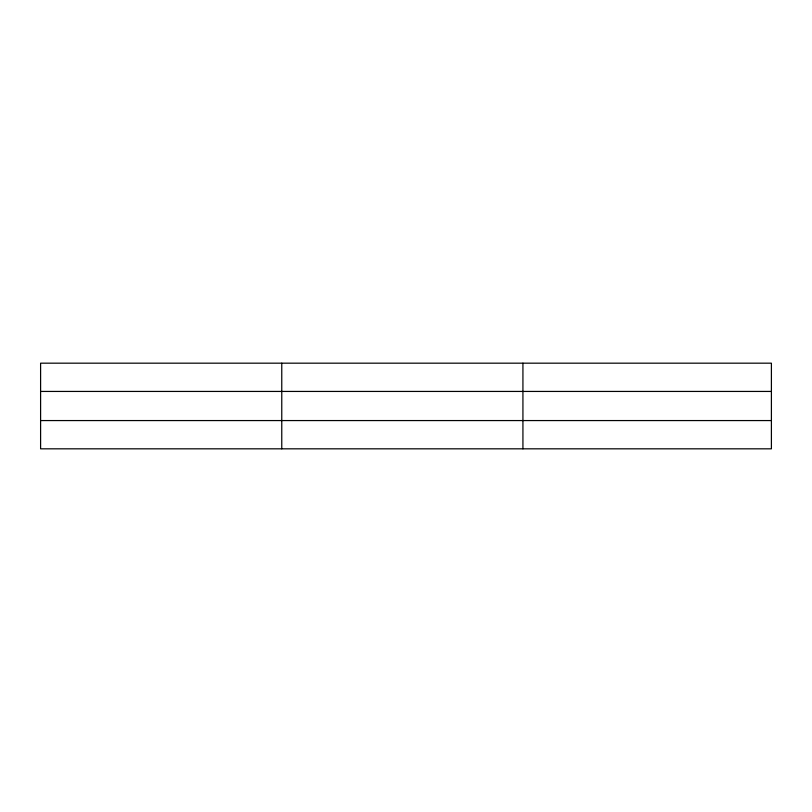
<?xml version="1.0" encoding="UTF-8"?>
<svg xmlns="http://www.w3.org/2000/svg" width="812" height="812" viewBox="0 0 812 812"><rect width="100%" height="100%" fill="white"/><g stroke="black" fill="none" stroke-linecap="round" stroke-linejoin="round"><path stroke-width="1.22" d="M281.764 448.823L281.764 363.177M522.928 448.823L522.928 363.177M771.4 420.565L771.4 448.823L40.6 448.823L40.6 363.177L771.4 363.177L771.4 420.565L40.6 420.565M40.6 391.435L771.4 391.435"/></g></svg>
